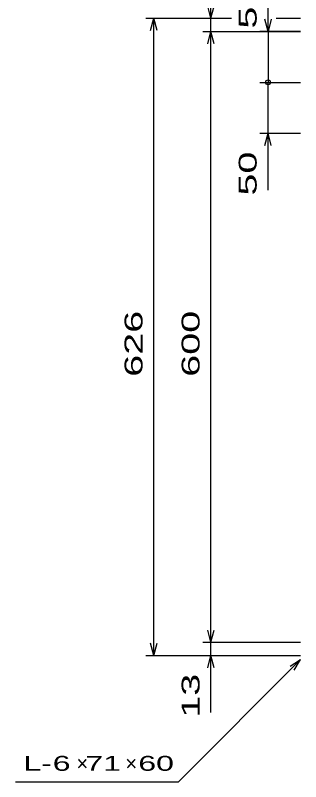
# Model space of a CAD drawing. Units: millimetres, scale not verified. Extents: x -1456 to 1389, y -1026 to 839.
# Drawn here: x -387 to -107, y -318 to 434 of the extents above; entities that cross this region are included whole.
import ezdxf
from ezdxf.enums import TextEntityAlignment as Align

# ---------------------------------------------------------------- set-up
doc = ezdxf.new("R2010")
doc.units = ezdxf.units.MM
doc.header["$LTSCALE"] = 8
doc.layers.add('22', color=4, linetype='Continuous', lineweight=25)
doc.styles.add('ベクトル', font='')
doc.styles.get('ベクトル').set_extended_font_data('ベクトル')

msp = doc.modelspace()

# ---------------------------------------------------------------- linework, layer by layer
at = {"layer": '22'}
for p, q in [((-195, 431.5), (-195, 487.5)), ((-139, 418.5), (-139, 474.5)), ((-195, 431.5), (-198.2, 443.5)), ((-195, 431.5), (-191.8, 443.5)), ((-259, 431.5), (-175, 431.5)), ((-254.2, 419.5), (-251, 431.5)), ((-247.8, 419.5), (-251, 431.5)), ((-251, -194.5), (-251, 431.5)), ((-203, 431.5), (-175, 431.5)), ((-195, 418.5), (-195, 431.5)), ((-139, 418.5), (-142.2, 430.5)), ((-135.8, 430.5), (-139, 418.5)), ((-131, 431.5), (-107, 431.5)), ((-131, 431.5), (-107, 431.5)), ((-203, 418.5), (-107, 418.5)), ((-198.2, 406.5), (-195, 418.5)), ((-191.8, 406.5), (-195, 418.5)), ((-195, -181.5), (-195, 418.5)), ((-107, 418.5), (-147, 418.5)), ((-139, 418.5), (-139, 368.5)), ((-147, 368.5), (-107, 368.5)), ((-139, 318.5), (-139, 368.5)), ((-147, 318.5), (-107, 318.5)), ((-142.2, 306.5), (-139, 318.5)), ((-135.8, 306.5), (-139, 318.5)), ((-139, 262.5), (-139, 318.5)), ((-195, -181.5), (-198.2, -169.5)), ((-195, -181.5), (-191.8, -169.5)), ((-251, -194.5), (-254.2, -182.5)), ((-251, -194.5), (-247.8, -182.5)), ((-203, -181.5), (-107, -181.5)), ((-195, -194.5), (-195, -181.5)), ((-259, -194.5), (-107, -194.5)), ((-203, -194.5), (-107, -194.5)), ((-198.2, -206.5), (-195, -194.5)), ((-191.8, -206.5), (-195, -194.5)), ((-195, -250.5), (-195, -194.5)), ((-227, -318.5), (-107, -198.5)), ((-117.4, -204.9), (-107, -198.5)), ((-113.4, -208.9), (-107, -198.5)), ((-387, -318.5), (-227, -318.5))]:
    msp.add_line(p, q, dxfattribs=at)
msp.add_circle((-139, 368.5), 2.4, dxfattribs=at)

# ---------------------------------------------------------------- texts
at = {"layer": '22', "color": 2, "style": 'ベクトル', "width": 1.65}
for s, p in [(' 50 ', (-159, 410.5)), (' 50 ', (-159, 246.5)), (' 626 ', (-271, 68.5)), (' 600 ', (-215, 68.5)), (' 13 ', (-215, -266.5))]:
    msp.add_text(s, height=17.6, rotation=90, dxfattribs=at).set_placement(p, align=Align.MIDDLE_LEFT)
at = {"layer": '22', "color": 2, "style": 'ベクトル', "width": 1.6}
for s, p in [('L-', (-379, -300.5)), (' 6 ', (-359, -300.5)), (' 71 ', (-327, -300.5)), (' 60 ', (-275, -300.5))]:
    msp.add_text(s, height=14.66, dxfattribs=at).set_placement(p, align=Align.MIDDLE_LEFT)
at = {"layer": '22', "color": 2, "style": 'ベクトル'}
for p in [(-327, -300.5), (-279, -300.5)]:
    msp.add_text('×', height=14.66, dxfattribs=at).set_placement(p, align=Align.MIDDLE_LEFT)

doc.saveas('drawing.dxf')
